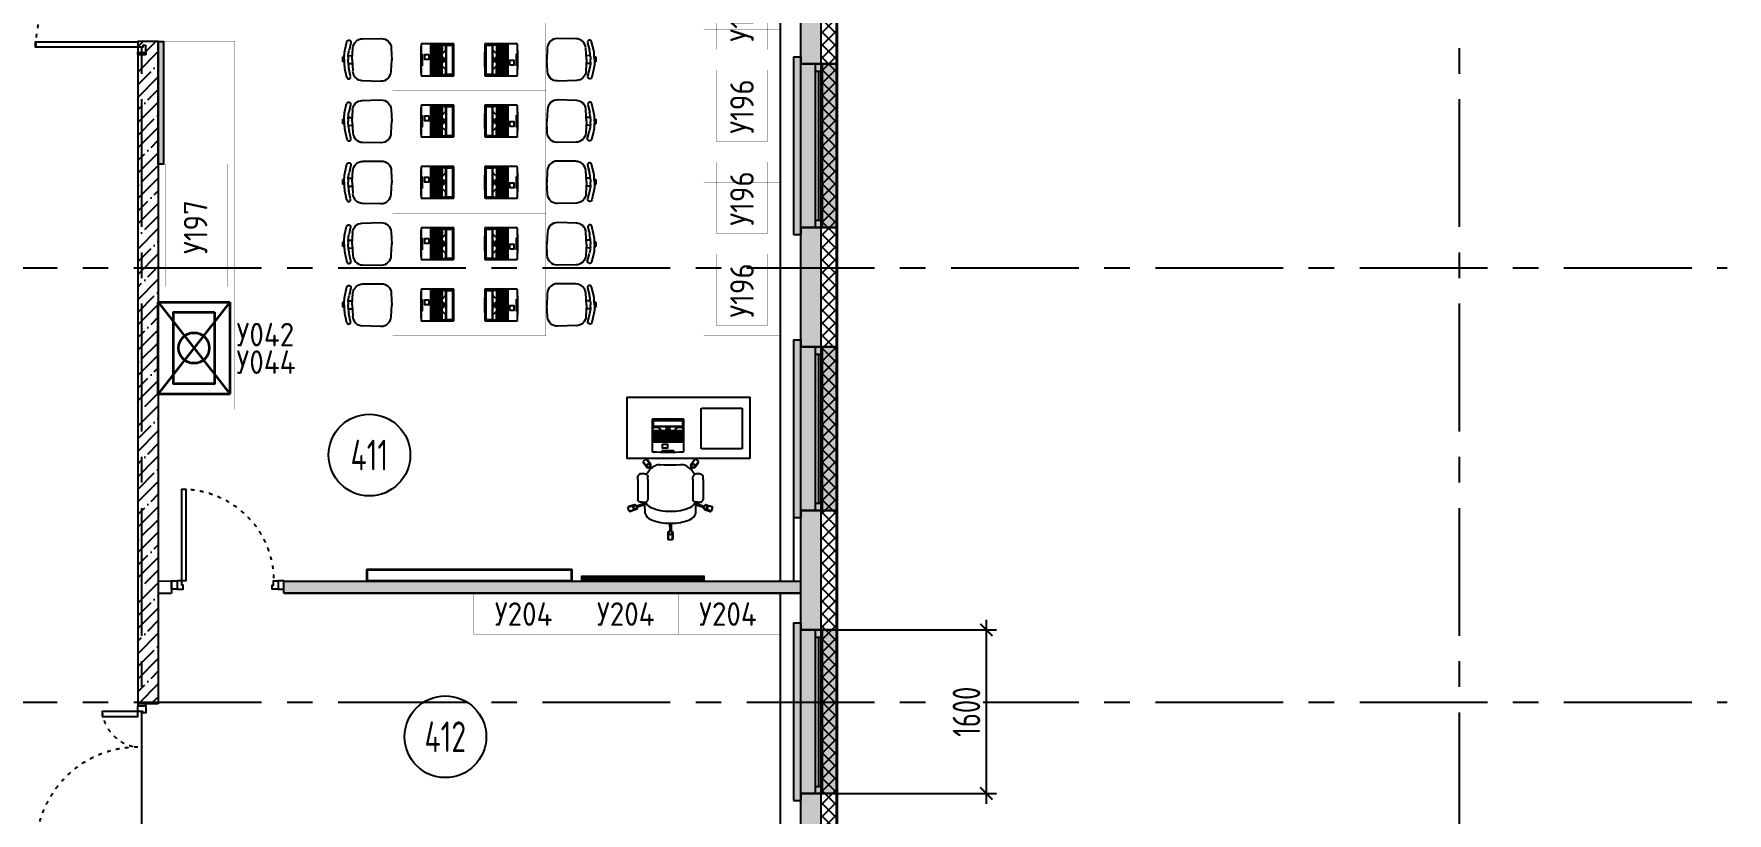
# Model space of a CAD drawing. Header units: millimetres. Extents: x -9318 to 9016603, y 0 to 838141.
# Drawn here: x 118290 to 134866, y 522066 to 529691 of the extents above; entities that cross this region are included whole.
import ezdxf
from ezdxf import colors
from ezdxf.entities.mleader import LeaderData, LeaderLine
from ezdxf.enums import TextEntityAlignment as Align
from ezdxf.math import Vec2, Vec3

# ---------------------------------------------------------------- set-up
doc = ezdxf.new("R2010")
doc.units = ezdxf.units.MM
for name, pattern in [('ACAD_ISO03W100', [30, 12, -18]), ('CENTER', [2, 1.25, -0.25, 0.25, -0.25]), ('HIDDEN', [6, 4, -2])]:
    doc.linetypes.add(name, pattern=pattern)
doc.layers.get('Defpoints').update_dxf_attribs({"color": 8})
doc.layers.add('АР_Номер помещения', color=1, linetype='Continuous', lineweight=25)
doc.layers.add('ТХ_мебель передв', color=250, linetype='Continuous', lineweight=13)
doc.styles.add('ISOCPEUR', font='isocpeur.ttf', dxfattribs={"width": 0.7})
doc.styles.add('ISOCPEUR_1', font='isocpeur.ttf', dxfattribs={"width": 0.9, "height": 250})
doc.dimstyles.new('R_100', dxfattribs={"dimtxt": 270, "dimasz": 120, "dimexe": 100, "dimexo": 0, "dimgap": 60, "dimtad": 1, "dimdec": 0, "dimrnd": 5, "dimzin": 0, "dimdsep": 46, "dimtxsty": 'ISOCPEUR', "dimblk": 'ARCHTICK', "dimcen": 0, "dimdle": 100, "dimclrd": 256, "dimclre": 256, "dimclrt": 256, "dimadec": 0, "dimazin": 0, "dimtfac": 2, "dimtdec": 0, "dimtofl": 0, "dimtmove": 1, "dimatfit": 3, "dimfxl": 1, "dimtvp": 3, "dimtfill": 1, "dimtolj": 1, "dimtzin": 0, "dimarcsym": 0})
pattern_1 = [(45, (-154563.14, 456407.27), (-123.74369, 123.74369), []), (45, (-154439.4, 456407.27), (-123.74369, 123.74369), [218.75, -43.75, 0, -43.75])]

# ---------------------------------------------------------------- blocks, each defined once
blk = doc.blocks.new('Полуторная_на лестницу')
at = {"color": 8}
for points in [[(75, 80), (75, 1080), (125, 1080), (125, 80)], [(1375, 430), (1375, 80), (1425, 80), (1425, 430)]]:
    blk.add_lwpolyline(points, close=True, dxfattribs=at)
for points in [[(0, 0), (0, 80), (20, 80), (20, 0), (0, 0)], [(20, 80), (20, 0), (90, 0), (90, 30), (75, 30), (75, 80), (20, 80)], [(1480, 80), (1480, 0), (1410, 0), (1410, 30), (1425, 30), (1425, 80), (1480, 80)], [(1500, 0), (1500, 80), (1480, 80), (1480, 0), (1500, 0)]]:
    blk.add_lwpolyline(points, dxfattribs=at)
at = {"color": 8, "linetype": 'ACAD_ISO03W100', "ltscale": 3}
for centre, radius, start, end in [((75, 80), 1000, 0, 90), ((1465, 40), 392, 95.9075, 174.0925)]:
    blk.add_arc(centre, radius, start, end, dxfattribs=at)
blk = doc.blocks.new('*U657')
h = blk.add_hatch(color=8)
h.dxf.hatch_style = 1
h.paths.add_polyline_path([(-1670, -210), (70, -210), (70, -140), (0, -140), (0, 220), (-1600, 220), (-1600, -140), (-1670, -140)])
at = {"color": 8, "lineweight": 30}
for p, q in [((-1600, -140), (-1600, 220)), ((0, -140), (0, 220))]:
    blk.add_line(p, q, dxfattribs=at)
at = {"color": 8}
for p, q in [((0, 220), (-1600, 220)), ((-1600, 70), (0, 70)), ((-1600, 0), (0, 0)), ((-1530, 0), (-1530, 70)), ((-1530, 35), (-70, 35)), ((-70, 0), (-70, 70)), ((-1670, -210), (-1670, -140)), ((-1670, -140), (-1600, -140)), ((0, -140), (70, -140)), ((70, -210), (70, -140)), ((-1670, -210), (70, -210))]:
    blk.add_line(p, q, dxfattribs=at)
blk = doc.blocks.new('*U658')
h = blk.add_hatch(color=8)
h.dxf.hatch_style = 1
h.paths.add_polyline_path([(-1670, -210), (70, -210), (70, -140), (0, -140), (0, 220), (-1600, 220), (-1600, -140), (-1670, -140)])
at = {"color": 8, "lineweight": 30}
for p, q in [((-1600, -140), (-1600, 220)), ((0, -140), (0, 220))]:
    blk.add_line(p, q, dxfattribs=at)
at = {"color": 8}
for p, q in [((0, 220), (-1600, 220)), ((-1600, 70), (0, 70)), ((-1600, 0), (0, 0)), ((-1530, 0), (-1530, 70)), ((-1530, 35), (-70, 35)), ((-70, 0), (-70, 70)), ((-1670, -210), (-1670, -140)), ((-1670, -140), (-1600, -140)), ((0, -140), (70, -140)), ((70, -210), (70, -140)), ((-1670, -210), (70, -210))]:
    blk.add_line(p, q, dxfattribs=at)
blk = doc.blocks.new('*U628')
h = blk.add_hatch(color=8)
h.dxf.hatch_style = 1
h.paths.add_polyline_path([(-1670, -210), (70, -210), (70, -140), (0, -140), (0, 220), (-1600, 220), (-1600, -140), (-1670, -140)])
at = {"color": 8, "lineweight": 30}
for p, q in [((-1600, -140), (-1600, 220)), ((0, -140), (0, 220))]:
    blk.add_line(p, q, dxfattribs=at)
at = {"color": 8}
for p, q in [((0, 220), (-1600, 220)), ((-1600, 70), (0, 70)), ((-1600, 0), (0, 0)), ((-1530, 0), (-1530, 70)), ((-1530, 35), (-70, 35)), ((-70, 0), (-70, 70)), ((-1670, -210), (-1670, -140)), ((-1670, -140), (-1600, -140)), ((0, -140), (70, -140)), ((70, -210), (70, -140)), ((-1670, -210), (70, -210))]:
    blk.add_line(p, q, dxfattribs=at)
blk = doc.blocks.new('*U629')
at = {"color": 8}
for points in [[(0, 0), (0, -80), (55, -80), (55, 0), (0, 0)], [(55, -80), (55, 0), (115, 0), (115, -40), (100, -40), (100, -80), (55, -80)], [(1045, -80), (1045, 0), (985, 0), (985, -40), (1000, -40), (1000, -80), (1045, -80)], [(1100, 0), (1100, -80), (1045, -80), (1045, 0), (1100, 0)]]:
    blk.add_lwpolyline(points, dxfattribs=at)
blk.add_lwpolyline([(100, -80), (100, -980), (140, -980), (140, -80)], close=True, dxfattribs=at)
at = {"color": 8, "linetype": 'ACAD_ISO03W100', "ltscale": 3}
blk.add_arc((100, -80), 900, 270, 0, dxfattribs=at)
blk = doc.blocks.new('*U1137')
at = {"layer": 'АР_Номер помещения', "color": 8}
blk.add_circle((-20924, -2974), 400, dxfattribs=at)
at = {"color": 8, "style": 'ISOCPEUR', "width": 0.7, "flags": 1}
blk.add_attdef('КАТЕГОРИЯ', (-499, -2092), '', height=250, dxfattribs=at)
at = {"layer": 'АР_Номер помещения', "color": 8, "style": 'ISOCPEUR', "width": 0.7}
blk.add_attdef('НОМЕР_ПОМЕЩЕНИЯ', text='', height=300, dxfattribs=at).set_placement((-20924, -2974), align=Align.MIDDLE_CENTER)
blk = doc.blocks.new('*U1128')
at = {"layer": 'АР_Номер помещения', "color": 8}
blk.add_circle((-20263, 1438), 400, dxfattribs=at)
at = {"color": 8, "style": 'ISOCPEUR', "width": 0.7, "flags": 1}
blk.add_attdef('КАТЕГОРИЯ', (-499, -2092), '', height=250, dxfattribs=at)
at = {"layer": 'АР_Номер помещения', "color": 8, "style": 'ISOCPEUR', "width": 0.7}
blk.add_attdef('НОМЕР_ПОМЕЩЕНИЯ', text='', height=300, dxfattribs=at).set_placement((-20263, 1438), align=Align.MIDDLE_CENTER)
blk = doc.blocks.new('_DotSmall')
at = {"color": 8, "linetype": 'ByBlock', "const_width": 0.5}
blk.add_lwpolyline([(-0.0625, 0, 1), (0.0625, 0, 1)], format="xyb", close=True, dxfattribs=at)
blk = doc.blocks.new('СК33 790х830')
at = {"color": 8}
for p, q in [((-25, 659), (-25, 719)), ((-20, 729), (20, 729)), ((-20, 729), (-20, 649)), ((20, 729), (20, 649)), ((25, 659), (25, 719)), ((-20, 649), (-16, 649)), ((-7, 568), (-7, 642)), ((-2, 649), (2, 649)), ((7, 568), (6, 642)), ((15, 649), (20, 649)), ((-403, 450), (-416, 412)), ((-416, 412), (-339, 388)), ((-350, 386), (-408, 405)), ((-403, 450), (-327, 426)), ((-335, 434), (-392, 452)), ((-338, 392), (-339, 388)), ((-333, 409), (-334, 405)), ((-250, 372), (-329, 399)), ((-327, 426), (-328, 422)), ((-250, 387), (-325, 410)), ((-319, 344), (-320, 340)), ((-320, 140), (-320, 340)), ((-316, 349), (-319, 344)), ((-312, 353), (-316, 349)), ((-306, 357), (-312, 353)), ((-298, 360), (-306, 357)), ((-290, 362), (-298, 360)), ((-290, 362), (-289, 362)), ((-280, 363), (-289, 362)), ((-280, 363), (-279, 363)), ((-270, 364), (-279, 363)), ((-270, 364), (-261, 363)), ((-261, 363), (-261, 363)), ((-261, 363), (-252, 362)), ((-252, 362), (-251, 362)), ((-251, 362), (-243, 360)), ((-249, 472), (-250, 402)), ((-250, 402), (-250, 398)), ((-250, 398), (-250, 380)), ((-250, 380), (-250, 370)), ((-250, 370), (-250, 362)), ((-243, 360), (-235, 357)), ((-235, 357), (-229, 353)), ((-229, 353), (-224, 349)), ((-224, 349), (-222, 344)), ((-222, 344), (-220, 340)), ((-221, 140), (-220, 340)), ((221, 344), (220, 340)), ((220, 140), (220, 340)), ((224, 349), (221, 344)), ((228, 353), (224, 349)), ((234, 357), (228, 353)), ((242, 360), (234, 357)), ((250, 362), (242, 360)), ((248, 472), (249, 380)), ((249, 387), (324, 410)), ((249, 372), (328, 399)), ((249, 380), (249, 370)), ((249, 370), (249, 362)), ((250, 362), (251, 362)), ((260, 363), (251, 362)), ((260, 363), (261, 363)), ((270, 364), (261, 363)), ((270, 364), (279, 363)), ((279, 363), (279, 363)), ((279, 363), (288, 362)), ((288, 362), (289, 362)), ((289, 362), (297, 360)), ((297, 360), (305, 357)), ((305, 357), (311, 353)), ((311, 353), (316, 349)), ((316, 349), (318, 344)), ((318, 344), (319, 340)), ((320, 140), (320, 340)), ((403, 450), (326, 426)), ((326, 426), (328, 422)), ((332, 409), (333, 405)), ((334, 434), (392, 452)), ((337, 392), (338, 388)), ((415, 412), (338, 388)), ((350, 386), (407, 405)), ((403, 450), (415, 412)), ((-320, 140), (-320, 131)), ((-320, 131), (-320, 123)), ((-320, 123), (-320, 115)), ((-319, 109), (-320, 115)), ((-318, 106), (-319, 109)), ((-315, 100), (-318, 106)), ((-311, 95), (-315, 100)), ((-305, 90), (-311, 95)), ((-303, 89), (-305, 90)), ((-296, 85), (-303, 89)), ((-293, 84), (-296, 85)), ((-290, 83), (-293, 84)), ((-284, 81), (-290, 83)), ((-281, 81), (-284, 81)), ((-278, 81), (-281, 81)), ((-274, 80), (-278, 81)), ((-277, -38), (-230, 27)), ((-240, 22), (-275, -27)), ((-270, 80), (-274, 80)), ((-267, 80), (-270, 80)), ((-263, 81), (-267, 80)), ((-260, 81), (-263, 81)), ((-257, 81), (-260, 81)), ((-257, 81), (-251, 83)), ((-248, 84), (-251, 83)), ((-245, 85), (-248, 84)), ((-245, 85), (-238, 89)), ((-245, -61), (-198, 4)), ((-236, 90), (-238, 89)), ((-237, 89), (-225, 73)), ((-236, 90), (-230, 95)), ((-230, 95), (-226, 100)), ((-230, 27), (-227, 25)), ((-226, 100), (-223, 106)), ((-225, 73), (-202, 42)), ((-222, 109), (-223, 106)), ((-222, 109), (-221, 115)), ((-221, 140), (-221, 131)), ((-221, 131), (-221, 123)), ((-221, 123), (-221, 115)), ((-221, 115), (-221, 115)), ((-216, 17), (-212, 14)), ((-202, 42), (-215, 25)), ((-192, 34), (-205, 17)), ((-202, 42), (-201, 40)), ((-201, 40), (-181, 26)), ((-201, 6), (-198, 4)), ((-181, 26), (-161, 10)), ((-161, 10), (-158, 8)), ((-158, 8), (-155, 7)), ((-155, 7), (-140, -1)), ((-56, 0), (56, 0)), ((55, 0), (99, -4)), ((155, 7), (139, -1)), ((155, 7), (158, 8)), ((158, 8), (160, 10)), ((174, 21), (160, 10)), ((180, 26), (174, 21)), ((200, 40), (180, 26)), ((187, 30), (196, 17)), ((192, 6), (189, 4)), ((236, -61), (189, 4)), ((197, 38), (206, 25)), ((200, 40), (201, 42)), ((217, 63), (201, 42)), ((207, 17), (204, 14)), ((225, 73), (217, 63)), ((221, 27), (218, 25)), ((220, 140), (220, 131)), ((220, 131), (220, 123)), ((220, 123), (220, 115)), ((220, 115), (220, 113)), ((221, 109), (220, 113)), ((222, 106), (221, 109)), ((268, -38), (221, 27)), ((225, 100), (222, 106)), ((229, 95), (225, 100)), ((237, 89), (225, 73)), ((235, 90), (229, 95)), ((231, 22), (267, -27)), ((237, 89), (235, 90)), ((244, 85), (237, 89)), ((247, 84), (244, 85)), ((250, 83), (247, 84)), ((256, 81), (250, 83)), ((259, 81), (256, 81)), ((262, 81), (259, 81)), ((266, 80), (262, 81)), ((270, 80), (266, 80)), ((273, 80), (270, 80)), ((277, 81), (273, 80)), ((280, 81), (277, 81)), ((283, 81), (280, 81)), ((283, 81), (289, 83)), ((292, 84), (289, 83)), ((295, 85), (292, 84)), ((295, 85), (302, 89)), ((304, 90), (302, 89)), ((304, 90), (310, 95)), ((310, 95), (314, 100)), ((314, 100), (317, 106)), ((318, 109), (317, 106)), ((318, 109), (319, 115)), ((319, 140), (319, 131)), ((319, 131), (319, 123)), ((319, 123), (319, 115)), ((319, 115), (319, 115)), ((-277, -38), (-245, -61)), ((-200, -7), (-235, -56)), ((-140, -1), (-125, -4)), ((-125, -4), (-110, -5)), ((-110, -5), (-99, -4)), ((-99, -4), (-55, 0)), ((111, -5), (99, -4)), ((111, -5), (125, -4)), ((125, -4), (139, -1)), ((191, -7), (226, -56)), ((268, -38), (236, -61))]:
    blk.add_line(p, q, dxfattribs=at)
for centre in [(0, 661), (-345, 411), (344, 411), (-221, 6), (212, 6)]:
    blk.add_circle(centre, 20, dxfattribs=at)
for centre, radius, start, end in [((-20, 719), 5, 90, 180), ((0, 661), 17, 279.4623, 260.5377), ((20, 719), 5, 0, 90), ((-152, 436), 103, 113.6677, 159.763), ((-15, 128), 440, 88.0553, 113.9054), ((-20, 659), 5, 180, 270), ((14, 128), 440, 66.0946, 91.9447), ((20, 659), 5, 270, 0), ((151, 436), 103, 20.237, 66.3323), ((-406, 409), 5, 162.3275, 252.3275), ((-394, 447), 5, 72.3275, 162.3275), ((-345, 411), 17, 351.7899, 332.8652), ((-349, 391), 5, 252.3275, 342.3275), ((-337, 429), 5, 342.3275, 72.3275), ((-152, 318), 103, 113.6677, 155.3986), ((-15, 10), 440, 88.0553, 113.9054), ((14, 10), 440, 66.0946, 91.9447), ((151, 318), 103, 24.6014, 66.3323), ((344, 411), 17, 207.1348, 188.2101), ((336, 429), 5, 107.6725, 197.6725), ((348, 391), 5, 197.6725, 287.6725), ((393, 447), 5, 17.6725, 107.6725), ((405, 409), 5, 287.6725, 17.6725), ((-236, 19), 5, 54, 144), ((-221, 6), 17, 63.4623, 44.5377), ((212, 6), 17, 135.4623, 116.5377), ((227, 19), 5, 36, 126), ((-271, -30), 5, 144, 234), ((-239, -53), 5, 234, 324), ((-204, -4), 5, 324, 54), ((195, -4), 5, 126, 216), ((230, -53), 5, 216, 306), ((263, -30), 5, 306, 36)]:
    blk.add_arc(centre, radius, start, end, dxfattribs=at)
blk = doc.blocks.new('laptop')
at = {"color": 8}
for p, q in [((-150, 325), (-155, 323)), ((-150, 325), (-155, 323)), ((-155, 323), (-155, 10)), ((-155, 323), (-155, 10)), ((-150, 313), (-155, 311)), ((155, 248), (-155, 248)), ((0, 326), (-150, 325)), ((0, 326), (-150, 325)), ((0, 314), (-150, 313)), ((-147, 210), (-147, 234)), ((-147, 210), (-147, 100)), ((147, 210), (-147, 210)), ((-147, 210), (-72, 210)), ((-130, 194), (-147, 194)), ((147, 192), (-147, 192)), ((147, 173), (-147, 173)), ((-143, 309), (-140, 310)), ((-143, 254), (-143, 309)), ((-140, 253), (-143, 254)), ((-140, 310), (140, 310)), ((140, 253), (-140, 253)), ((-138, 192), (-138, 173)), ((-137, 244), (-96, 244)), ((-130, 210), (-130, 194)), ((-129, 173), (-129, 155)), ((-128, 210), (-128, 194)), ((76, 194), (-128, 194)), ((-119, 192), (-119, 173)), ((-111, 210), (-111, 194)), ((-110, 173), (-110, 155)), ((-99, 192), (-99, 173)), ((-94, 210), (-94, 194)), ((-68, 219), (-92, 243)), ((-90, 173), (-90, 155)), ((-80, 192), (-80, 173)), ((-77, 210), (-77, 194)), ((-71, 173), (-71, 155)), ((-60, 210), (-60, 194)), ((-60, 192), (-60, 173)), ((-51, 173), (-51, 155)), ((-43, 210), (-43, 194)), ((-41, 192), (-41, 173)), ((-32, 173), (-32, 155)), ((-26, 210), (-26, 194)), ((-19, 242), (-21, 242)), ((-21, 242), (-21, 237)), ((-21, 237), (-19, 237)), ((-21, 226), (-21, 220)), ((21, 226), (-21, 226)), ((-21, 220), (21, 220)), ((-21, 192), (-21, 173)), ((-19, 237), (-19, 242)), ((-12, 173), (-12, 155)), ((-9, 210), (-9, 194)), ((-6, 242), (-8, 242)), ((-8, 242), (-8, 237)), ((-8, 237), (-6, 237)), ((-6, 237), (-6, 242)), ((-2, 192), (-2, 173)), ((150, 325), (0, 326)), ((150, 325), (0, 326)), ((150, 313), (0, 314)), ((8, 242), (6, 242)), ((6, 242), (6, 237)), ((6, 237), (8, 237)), ((7, 173), (7, 155)), ((8, 237), (8, 242)), ((8, 210), (8, 194)), ((18, 192), (18, 173)), ((21, 242), (19, 242)), ((19, 242), (19, 237)), ((19, 237), (21, 237)), ((21, 237), (21, 242)), ((21, 220), (21, 226)), ((25, 210), (25, 194)), ((27, 173), (27, 155)), ((37, 192), (37, 173)), ((42, 210), (42, 194)), ((46, 173), (46, 155)), ((57, 192), (57, 173)), ((59, 210), (59, 194)), ((66, 173), (66, 155)), ((68, 219), (92, 243)), ((69, 210), (69, 211)), ((69, 210), (69, 211)), ((147, 210), (69, 210)), ((76, 210), (76, 194)), ((76, 192), (76, 173)), ((79, 210), (79, 194)), ((147, 194), (79, 194)), ((85, 173), (85, 155)), ((96, 244), (137, 244)), ((96, 210), (96, 194)), ((96, 192), (96, 173)), ((105, 173), (105, 155)), ((113, 210), (113, 194)), ((129, 192), (129, 100)), ((130, 210), (130, 194)), ((140, 310), (143, 309)), ((143, 254), (140, 253)), ((143, 309), (143, 254)), ((147, 234), (147, 210)), ((147, 210), (147, 100)), ((155, 323), (150, 325)), ((155, 323), (150, 325)), ((155, 311), (150, 313)), ((155, 10), (155, 323)), ((155, 10), (155, 323)), ((-155, 10), (-155, 8)), ((-155, 8), (-152, 5)), ((-152, 5), (-150, 5)), ((-150, 5), (0, 0)), ((147, 155), (-147, 155)), ((147, 137), (-147, 137)), ((147, 118), (-147, 118)), ((147, 100), (-147, 100)), ((-123, 155), (-123, 137)), ((-123, 118), (-123, 100)), ((-114, 137), (-114, 118)), ((-103, 155), (-103, 137)), ((-98, 118), (-98, 100)), ((-94, 137), (-94, 118)), ((-84, 155), (-84, 137)), ((-75, 137), (-75, 118)), ((-74, 118), (-74, 100)), ((-64, 155), (-64, 137)), ((-59, 14), (-59, 1)), ((59, 14), (-59, 14)), ((-59, 1), (-59, 14)), ((-59, 14), (59, 14)), ((-55, 137), (-55, 118)), ((-55, 118), (-55, 100)), ((-45, 155), (-45, 137)), ((-36, 137), (-36, 118)), ((-25, 155), (-25, 137)), ((-16, 137), (-16, 118)), ((-6, 155), (-6, 137)), ((0, 0), (150, 5)), ((3, 137), (3, 118)), ((9, 118), (9, 100)), ((14, 155), (14, 137)), ((23, 137), (23, 118)), ((29, 118), (29, 100)), ((33, 155), (33, 137)), ((42, 137), (42, 118)), ((48, 118), (48, 100)), ((53, 155), (53, 137)), ((59, 1), (59, 14)), ((59, 14), (59, 1)), ((62, 137), (62, 118)), ((68, 118), (68, 100)), ((72, 155), (72, 137)), ((81, 137), (81, 118)), ((87, 118), (87, 100)), ((90, 118), (90, 100)), ((92, 155), (92, 137)), ((109, 137), (109, 100)), ((150, 5), (153, 6)), ((153, 6), (155, 8)), ((155, 8), (155, 10))]:
    blk.add_line(p, q, dxfattribs=at)
blk.add_lwpolyline([(-52, 79), (-4, 79), (-4, 39), (-52, 39)], close=True, dxfattribs=at)
for centre, radius, start, end in [((-137, 234), 10, 90, 180), ((-96, 239), 5, 45, 90), ((-72, 215), 5, 270, 45), ((72, 215), 5, 135, 236.1175), ((96, 239), 5, 90, 135), ((137, 234), 10, 0, 90), ((-150, 10), 5, 180, 266.4167), ((0, 2405), 2405, 266.4167, 273.5833), ((150, 10), 5, 273.5833, 0)]:
    blk.add_arc(centre, radius, start, end, dxfattribs=at)
blk = doc.blocks.new('A$C3da1b1ea')
at = {"color": 8, "lineweight": 0}
blk.add_lwpolyline([(0, 0), (50, 0), (50, -1200), (0, -1200), (0, 0)], dxfattribs=at)
blk = doc.blocks.new('стол с тумбой 1200х600')
at = {"color": 8}
blk.add_lwpolyline([(-19012, 19801), (-19012, 21001), (-19612, 21001), (-19612, 19801)], close=True, dxfattribs=at)
at = {"color": 8, "linetype": 'HIDDEN', "ltscale": 0.1}
blk.add_lwpolyline([(-19505, 19875), (-19105, 19875), (-19105, 20275), (-19505, 20275)], close=True, dxfattribs=at)
blk = doc.blocks.new('У204')
at = {"layer": 'ТХ_мебель передв', "color": 8, "ltscale": 100, "const_width": 2}
blk.add_lwpolyline([(-73103, 108743.5), (-72703, 108743.5), (-72703, 107743.5), (-73103, 107743.5)], close=True, dxfattribs=at)
blk = doc.blocks.new('У074')
at = {"layer": 'ТХ_мебель передв', "color": 8, "const_width": 2}
blk.add_lwpolyline([(271167, 70388.5), (272367, 70388.5), (272367, 69638.5), (271167, 69638.5)], close=True, dxfattribs=at)
blk = doc.blocks.new('стуо без подлокот')
at = {"color": 8, "extrusion": (-5.44802e-05, 0.000471638, 1)}
for p, q in [((-8645, 20682, 0), (-8627, 20756, 0)), ((-8588, 20746, 0), (-8606, 20672, 0)), ((-8603, 20770, 0), (-8602, 20770, 0)), ((-8474, 20785, 0), (-8288, 20787, 0)), ((-8669, 20558, 0), (-8669, 20606, 0)), ((-8668, 20606, 0), (-8669, 20558, 0)), ((-8654, 20558, 0), (-8669, 20558, 0)), ((-8654, 20606, 0), (-8668, 20606, 0)), ((-8654, 20582, 0), (-8653, 20617, 0)), ((-8654, 20582, 0), (-8654, 20606, 0)), ((-8654, 20582, 0), (-8654, 20558, 0)), ((-8654, 20582, 0), (-8654, 20548, 0)), ((-8615, 20606, 0), (-8615, 20581, 0)), ((-8615, 20557, 0), (-8615, 20582, 0)), ((-8614, 20620, 0), (-8574, 20619, 0)), ((-8577, 20581, 0), (-8569, 20694, 0)), ((-8577, 20582), (-8571, 20469, 0)), ((-8195, 20464, 0), (-8189, 20582, 0)), ((-8193, 20693, 0), (-8189, 20575, 0)), ((-8647, 20482, 0), (-8630, 20408, 0)), ((-8615, 20543, 0), (-8575, 20543, 0)), ((-8591, 20417, 0), (-8608, 20492, 0)), ((-8606, 20393, 0), (-8605, 20394, 0)), ((-8484, 20377, 0), (-8294, 20371, 0))]:
    blk.add_line(p, q, dxfattribs=at)
at = {"color": 8, "extrusion": (5.44802e-05, -0.000471638, -1)}
for centre, major_axis, start_param, end_param in [((-8608, 20751, 0), (12.7, 14.6, 0), 4.240369, 5.829345), ((-8607, 20751, 0), (12.7, 14.6, 0), -0.45384, 1.098777), ((-8473, 20688, 0), (63.4, 73.1, 0), 4.061153, 5.558057), ((-8290, 20690, 0), (63.4, 73.1, 0), -0.725128, 0.826554), ((-8363, 20612, 0), (-219, 190, 0), 5.584367, 5.811166), ((-8325, 20602, 0), (190, 219, 0), 4.01357, 4.240369)]:
    blk.add_ellipse(centre, major_axis=major_axis, ratio=1, start_param=start_param, end_param=end_param, dxfattribs=at)
at = {"color": 8, "extrusion": (-5.44802e-05, 0.000471638, 1)}
for centre, major_axis, start_param, end_param in [((-8325, 20557, 0), (187, -222, 0), 4.01357, 4.240369), ((-8364, 20547, 0), (-222, -187, 0), 5.584367, 5.811166), ((-8611, 20412, 0), (12.4, -14.8, 0), 4.240369, 5.829345), ((-8610, 20412, 0), (12.4, -14.8, 0), -0.45384, 1.098777), ((-8475, 20473, 0), (62.2, -74.2, 0), 4.061153, 5.558057), ((-8292, 20468, 0), (62.2, -74.2, 0), -0.725128, 0.826554)]:
    blk.add_ellipse(centre, major_axis=major_axis, ratio=1, start_param=start_param, end_param=end_param, dxfattribs=at)
blk = doc.blocks.new('У075')
at = {"layer": 'ТХ_мебель передв', "color": 8, "const_width": 2}
blk.add_lwpolyline([(269215, 69082), (269215, 68332), (267715, 68332), (267715, 69082)], close=True, dxfattribs=at)
blk = doc.blocks.new('_ArchTick')
at = {"color": 8, "linetype": 'ByBlock', "const_width": 0.15}
blk.add_lwpolyline([(-0.5, -0.5), (0.5, 0.5)], dxfattribs=at)
blk = doc.blocks.new('*D1567')
at = {"color": 8, "lineweight": -2, "ltscale": 100, "transparency": 16777216}
for p, q in [((126157, 523858), (127714, 523858)), ((127614, 522158), (127614, 523958)), ((126157, 522258), (127714, 522258))]:
    blk.add_line(p, q, dxfattribs=at)
at = {"layer": 'Defpoints', "color": 0, "ltscale": 100, "transparency": 16777216}
for p in [(126157, 523858), (127614, 523858), (126157, 522258)]:
    blk.add_point(p, dxfattribs=at)
at = {"color": 8, "lineweight": -2, "ltscale": 100, "transparency": 16777216, "xscale": 120, "yscale": 120, "zscale": 120}
for p, rotation in [((127614, 523858), 90), ((127614, 522258), 270)]:
    blk.add_blockref('_ArchTick', p, dxfattribs=dict(at, rotation=rotation))
at = {"color": 8, "ltscale": 100, "transparency": 16777216, "insert": (127419, 523058), "char_height": 270, "attachment_point": 5, "rotation": 90, "style": 'ISOCPEUR', "bg_fill": 3, "box_fill_scale": 1.1, "bg_fill_color": 256, "bg_fill_true_color": 13158600, "bg_fill_transparency": 0}
blk.add_mtext('\\A1;1600', dxfattribs=at)

msp = doc.modelspace()

# ---------------------------------------------------------------- hatches: boundary and pattern name
at = {"ltscale": 100}
h = msp.add_hatch(dxfattribs=at)
h.set_pattern_fill('ANSI37', color=256, scale=700)
h.set_pattern_definition([(45, (-881264.54, 560766.49), (-61.871843, 61.871843), []), (135, (-881264.54, 560766.49), (-61.871843, -61.871843), [])])
h.paths.add_polyline_path([(132347.11, 521222.96), (125997.1, 521222.96), (125997.1, 539092.96), (115497.1, 539092.96), (115497.1, 543057.96), (80697.1, 543057.96), (80697.1, 539092.96), (75721.91, 539092.96), (75721.91, 539242.96), (80547.1, 539242.96), (80547.1, 543207.96), (115647.1, 543207.96), (115647.1, 539242.96), (126147.1, 539242.96), (126147.1, 521372.96), (132497.11, 521372.96), (132497.08, 511362.96), (119097.1, 511362.96), (119097.1, 517712.96), (111217.1, 517712.96), (111217.1, 522902.96), (102981.79, 522902.96), (102981.79, 522652.96), (102831.79, 522652.96), (102831.79, 523052.96), (111367.1, 523052.96), (111367.1, 517862.96), (119247.1, 517862.96), (119247.1, 511512.96), (132347.08, 511512.96)])
h = msp.add_hatch(dxfattribs=at)
h.set_pattern_fill('ANSI35', color=256, scale=700)
h.set_pattern_definition([(45, (-887755.71, 621612.85), (-123.743687, 123.743687), []), (45, (-887631.97, 621612.85), (-123.743687, 123.743687), [218.75, -43.75, 0, -43.75])])
h.paths.add_polyline_path([(132347.1, 521222.96), (125997.1, 521222.96), (125997.1, 538893.31), (125797.1, 538892.6), (125797.1, 521222.96), (125697.1, 521222.96), (125697.1, 520084.67), (125997.1, 520084.67), (125997.1, 521022.96), (132147.1, 521022.96), (132347.1, 521022.96)])
h = msp.add_hatch(dxfattribs=at)
h.set_pattern_fill('ANSI35', color=256, scale=700)
h.set_pattern_definition(pattern_1)
h.paths.add_polyline_path([(119507.19, 529616.5), (119307.19, 529616.5), (119307.1, 525460.15), (119507.1, 525460.15)])
h = msp.add_hatch(color=256)
h.dxf.hatch_style = 1
h.paths.add_polyline_path([(119507.11, 528417.47), (119560.05, 528417.47), (119560.05, 529617.47), (119507.11, 529617.47)])
h = msp.add_hatch(dxfattribs=at)
h.set_pattern_fill('ANSI35', color=256, scale=700)
h.set_pattern_definition(pattern_1)
h.paths.add_polyline_path([(119507.1, 525529.44), (119307.1, 525529.44), (119307.1, 523135.79), (119507.1, 523135.79)])
h = msp.add_hatch(dxfattribs=at)
h.set_pattern_fill('AR-CONC', color=256, scale=30)
h.set_pattern_definition([(50, (-131178.52, 456407.27), (215.17805, -18.82564), [22.5, -247.5]), (355, (-131178.52, 456407.27), (-41.6254, 225.65764), [18, -198]), (100.45144, (-131160.59, 456405.7), (173.55265, 206.832), [19.12206, -210.34263]), (46.1842, (-131178.52, 456467.27), (320.1724, -49.65578), [33.75, -371.25]), (96.63564, (-131151.84, 456463.14), (280.3986, 292.23558), [28.6831, -315.51413]), (351.18416, (-131178.52, 456467.27), (280.3986, 292.2356), [27, -297]), (21, (-131148.52, 456452.27), (179.07212, -120.78567), [22.5, -247.5]), (326, (-131148.52, 456452.27), (72.9946, 217.54501), [18, -198]), (71.451445, (-131133.6, 456442.2), (252.06671, 96.75935), [19.12206, -210.34263]), (37.5, (-131178.52, 456407.274), (3.647957, 99.868156), [0, -195.6, 0, -201, 0, -198.75]), (7.5, (-131178.52, 456407.27), (78.92086, 118.323514), [0, -114.6, 0, -191.1, 0, -75.75]), (327.5, (-131245.42, 456407.274), (160.14673, -6.766462), [0, -75, 0, -234, 0, -310.5]), (317.5, (-131275.42, 456407.27), (174.95585, 30.031495), [0, -97.5, 0, -155.4, 0, -220.5])])
edge = h.paths.add_edge_path()
edge.add_line((125797.1, 524217.4), (120737.02, 524217.4))
edge.add_line((120737.02, 524217.4), (120737.02, 524337.37))
edge.add_line((120737.02, 524337.37), (125797.1, 524337.4))

# ---------------------------------------------------------------- linework, layer by layer
at = {"linetype": 'CENTER', "ltscale": 1000}
for p, q in [((119347.1, 509801.69), (119347.1, 544109.16)), ((125997.1, 509801.69), (125997.1, 544109.16)), ((132247.1, 509801.69), (132247.1, 544109.16)), ((51268.34, 527402.96), (134865.51, 527402.96)), ((51268.34, 523152.96), (134865.51, 523152.96))]:
    msp.add_line(p, q, dxfattribs=at)
at = {"ltscale": 100}
for p, q in [((126147.1, 521372.96), (126147.1, 539242.96)), ((126157.1, 521382.96), (126157.1, 539252.96)), ((125997.1, 521222.96), (125997.1, 539092.96)), ((125797.1, 521222.96), (125797.1, 538892.96)), ((125597.1, 524337.4), (125597.1, 530147.96)), ((119307.1, 529617.51), (119307.1, 523135.79)), ((119507.1, 529617.51), (119307.1, 529617.51)), ((119507.1, 529617.51), (119507.1, 523135.79)), ((125727.1, 524957.91), (125727.1, 524337.35)), ((125597.1, 521222.96), (125597.1, 524217.4)), ((119507.1, 523135.79), (119307.1, 523135.79))]:
    msp.add_line(p, q, dxfattribs=at)
at = {"lineweight": 25, "ltscale": 100, "const_width": 2}
for points in [[(124972.1, 529537.35), (124972.1, 530237.35), (125472.1, 530237.35), (125472.1, 529537.35)], [(124972.1, 528637.35), (124972.1, 529337.35), (125472.1, 529337.35), (125472.1, 528637.35)], [(119582.11, 527217.47), (119582.11, 528417.47), (120182.11, 528417.47), (120182.11, 527217.47)], [(124972.1, 527737.35), (124972.1, 528437.35), (125472.1, 528437.35), (125472.1, 527737.35)], [(124972.1, 526837.35), (124972.1, 527537.35), (125472.1, 527537.35), (125472.1, 526837.35)]]:
    msp.add_lwpolyline(points, close=True, dxfattribs=at)
msp.add_lwpolyline([(119507.11, 529617.47), (119560.05, 529617.47), (119560.05, 528417.47), (119507.11, 528417.47)], close=True)
at = {"lineweight": 35, "ltscale": 100}
for points in [[(119507.11, 527067.47), (120207.11, 526167.47)], [(120207.11, 527067.47), (119507.11, 526167.47)], [(119507.11, 527067.47), (120207.11, 527067.47)], [(119507.11, 526167.47), (119507.11, 527067.47)], [(120207.11, 527067.47), (120207.11, 526167.47)], [(119507.11, 526167.47), (120212.03, 526167.47)]]:
    msp.add_lwpolyline(points, dxfattribs=at)
msp.add_lwpolyline([(120057.11, 526967.47), (120057.11, 526267.47), (119657.11, 526267.47), (119657.11, 526967.47)], close=True, dxfattribs=at)
at = {"ltscale": 100}
for points in [[(119507.1, 524337.4), (119637.02, 524337.42), (119636.93, 524217.42)], [(120736.93, 524217.4), (120737.02, 524337.4)], [(120737.02, 524337.4), (125797.1, 524337.4)], [(119507.1, 524217.4), (119637.02, 524217.42)], [(125797.1, 524217.4), (120736.93, 524217.4)], [(120736.93, 524217.4), (125797.1, 524217.4)]]:
    msp.add_lwpolyline(points, dxfattribs=at)
at = {"lineweight": 35}
msp.add_lwpolyline([(121552.22, 524337.35), (121552.22, 524448.6), (123551.96, 524448.6), (123551.97, 524337.35)], close=True, dxfattribs=at)
at = {"const_width": 50}
msp.add_lwpolyline([(124851.97, 524362.35), (123651.97, 524362.35)], dxfattribs=at)
at = {"lineweight": 35, "ltscale": 100}
msp.add_circle((119857.01, 526617.47), 150, dxfattribs=at)

# ---------------------------------------------------------------- block references
for name, p, rotation in [('Полуторная_на лестницу', (119387.1, 529487.51), 90.00000000000001), ('У074', (192190.6, 257970.35), 90), ('У074', (49868.61, 800784.47), 270), ('У075', (193929.1, 260522.35), 90), ('laptop', (122076.37, 529437.35), 269.9999999999999), ('laptop', (123027.82, 529437.35), 89.99999999999997), ('*U658', (125937.1, 527797.96), 270), ('У074', (192190.6, 256770.35), 90), ('laptop', (122076.37, 528837.35), 269.9999999999999), ('laptop', (123027.82, 528837.35), 89.99999999999997), ('стуо без подлокот', (115122.54, 549415.58, -0.02), 180), ('У074', (49868.61, 799584.47), 270), ('laptop', (122076.37, 528237.35), 269.9999999999999), ('laptop', (123027.82, 528237.35), 89.99999999999997), ('У075', (193929.1, 259022.35), 90), ('У074', (192190.6, 255570.35), 90), ('laptop', (122076.37, 527637.35), 269.9999999999999), ('laptop', (123027.82, 527637.35), 89.99999999999997), ('стуо без подлокот', (115122.54, 548215.58, -0.02), 180), ('У074', (49868.61, 798384.47), 270), ('laptop', (122076.37, 527037.35), 269.9999999999999), ('laptop', (123027.82, 527037.35), 89.99999999999997), ('*U657', (125937.1, 525027.96), 270), ('СК33 790х830', (124520.63, 525470.28), 180), ('У204', (14853.6, 451114.35), 270), ('У204', (15853.6, 451114.35), 270), ('У204', (16853.6, 451114.35), 270), ('*U628', (125937.1, 522257.96), 270), ('Полуторная_на лестницу', (119387.1, 521635.79), 90.00000000000001)]:
    msp.add_blockref(name, p, dxfattribs=dict(rotation=rotation))
at = {"xscale": -1}
for name, p, rotation in [('У074', (52913.6, 257970.35), 270), ('У074', (52913.6, 256770.35), 270), ('стуо без подлокот', (129981.66, 549415.58, -0.02), 180), ('стуо без подлокот', (129981.66, 548215.58, -0.02), 180), ('У074', (52913.6, 255570.35), 270), ('стол с тумбой 1200х600', (145098.21, 506525.18), 90), ('*U629', (119637.02, 524257.42), 180)]:
    msp.add_blockref(name, p, dxfattribs=dict(at, rotation=rotation))
for name, p in [('стуо без подлокот', (129981.66, 508859.12, -0.02)), ('стуо без подлокот', (129981.66, 507659.12, -0.02)), ('стуо без подлокот', (129981.66, 506459.12, -0.02)), ('laptop', (124496.81, 525597.34))]:
    msp.add_blockref(name, p)
for p in [(115122.54, 508859.12, -0.02), (115122.54, 507659.12, -0.02), (115122.54, 506459.12, -0.02)]:
    msp.add_blockref('стуо без подлокот', p, dxfattribs=at)
ref = msp.add_blockref('*U1137', (142498.54, 528543.91))
ref.add_attrib('НОМЕР_ПОМЕЩЕНИЯ', '411', dxfattribs={"layer": 'АР_Номер помещения', "color": 8, "height": 300, "style": 'ISOCPEUR', "width": 0.7}).set_placement((121574.12, 525569.99), align=Align.MIDDLE_CENTER)
at = {"lineweight": 0, "rotation": 270}
msp.add_blockref('A$C3da1b1ea', (124851.97, 524387.35), dxfattribs=at)
ref = msp.add_blockref('*U1128', (142580.91, 521375.45))
ref.add_attrib('НОМЕР_ПОМЕЩЕНИЯ', '412', dxfattribs={"layer": 'АР_Номер помещения', "color": 8, "height": 300, "style": 'ISOCPEUR', "width": 0.7}).set_placement((122317.42, 522813.46), align=Align.MIDDLE_CENTER)

# ---------------------------------------------------------------- texts
at = {"lineweight": 35, "style": 'ISOCPEUR_1', "width": 0.9}
for s, p in [('У196', (125336.6, 529614.85)), ('У196', (125336.6, 528714.85)), ('У196', (125336.6, 527814.85)), ('У197', (119987.69, 527536.97)), ('У196', (125336.6, 526914.85))]:
    msp.add_text(s, height=230, rotation=90, dxfattribs=at).set_placement(p)
for s, p in [('У042', (120273.58, 526633.43)), ('У044', (120272.68, 526364.02))]:
    msp.add_text(s, height=230, dxfattribs=at).set_placement(p)
at = {"style": 'ISOCPEUR_1', "width": 0.9}
for p in [(122801.6, 523898.85), (123801.6, 523898.85), (124801.6, 523898.85)]:
    msp.add_text('У204', height=230, dxfattribs=at).set_placement(p)

# ---------------------------------------------------------------- leaders
ml = msp.add_multileader_mtext('Standard')
ml.set_content('+13,700', color=8, style='ISOCPEUR')
ml.set_leader_properties(color=8, linetype='Continuous', lineweight=-1)
ml.set_arrow_properties(name='DOTSMALL')
ml.build(insert=Vec2(0, 0))
ml.multileader.update_dxf_attribs({"has_text_frame": 1, "text_left_attachment_type": 4, "text_right_attachment_type": 4, "dogleg_length": 100, "arrow_head_size": 180})
ctx = ml.context
ctx.base_point, ctx.char_height, ctx.arrow_head_size, ctx.landing_gap_size, ctx.plane_origin = Vec3(118053.07, 658154.33), 250, 180, 50, Vec3(117803.7, 657493.51)
ctx.left_attachment, ctx.right_attachment = 4, 4
notes = []
notes.append((ctx, [(0, (0, 0, 0), (0, 0), (1, 0), 1, [])]))
ctx.mtext.insert, ctx.mtext.width, ctx.mtext.line_spacing_style, ctx.mtext.flow_direction = Vec3(118103.07, 658487.66), 852.697, 2, 5
ml = msp.add_multileader_mtext('Standard')
ml.set_content('+9,800', color=8, style='ISOCPEUR')
ml.set_leader_properties(color=8, linetype='Continuous', lineweight=-1)
ml.set_arrow_properties(name='DOTSMALL')
ml.build(insert=Vec2(0, 0))
ml.multileader.update_dxf_attribs({"has_text_frame": 1, "text_left_attachment_type": 4, "text_right_attachment_type": 4, "dogleg_length": 100, "arrow_head_size": 180})
ctx = ml.context
ctx.base_point, ctx.char_height, ctx.arrow_head_size, ctx.landing_gap_size, ctx.plane_origin = Vec3(118053.07, 538154.33), 250, 180, 50, Vec3(117803.7, 537493.51)
ctx.left_attachment, ctx.right_attachment = 4, 4
notes.append((ctx, [(0, (0, 0, 0), (0, 0), (1, 0), 1, [])]))
ctx.mtext.insert, ctx.mtext.width, ctx.mtext.line_spacing_style, ctx.mtext.flow_direction = Vec3(118103.07, 538487.66), 852.697, 2, 5
for ctx, leaders in notes:
    for number, flags, end, landing, length, lines in leaders:
        leader = LeaderData()
        leader.index, (leader.has_last_leader_line, leader.has_dogleg_vector, leader.attachment_direction) = number, flags
        leader.last_leader_point, leader.dogleg_vector, leader.dogleg_length = Vec3(end), Vec3(landing), length
        for number, points, colour, breaks in lines:
            line = LeaderLine()
            line.index, line.vertices, line.color, line.breaks = number, Vec3.list(points), colors.encode_raw_color(colour), breaks
            leader.lines.append(line)
        ctx.leaders.append(leader)

# ---------------------------------------------------------------- next in the draw order: dimensions: what is measured, and where the dimension line sits
at = {"ltscale": 100}
dim = msp.add_linear_dim(base=(127614.02, 523857.96), p1=(126157.1, 522257.96), p2=(126157.1, 523857.96), angle=90, dimstyle='R_100', override={"dimpost": '\\X', "dimclrd": 8, "dimclre": 8, "dimclrt": 8, "dimfxl": 2.5, "dimarcsym": 1}, dxfattribs=at)
dim.commit()
dim.dimension.update_dxf_attribs({"geometry": '*D1567', "text_midpoint": (127419.02, 523057.96)})

doc.saveas('drawing.dxf')
